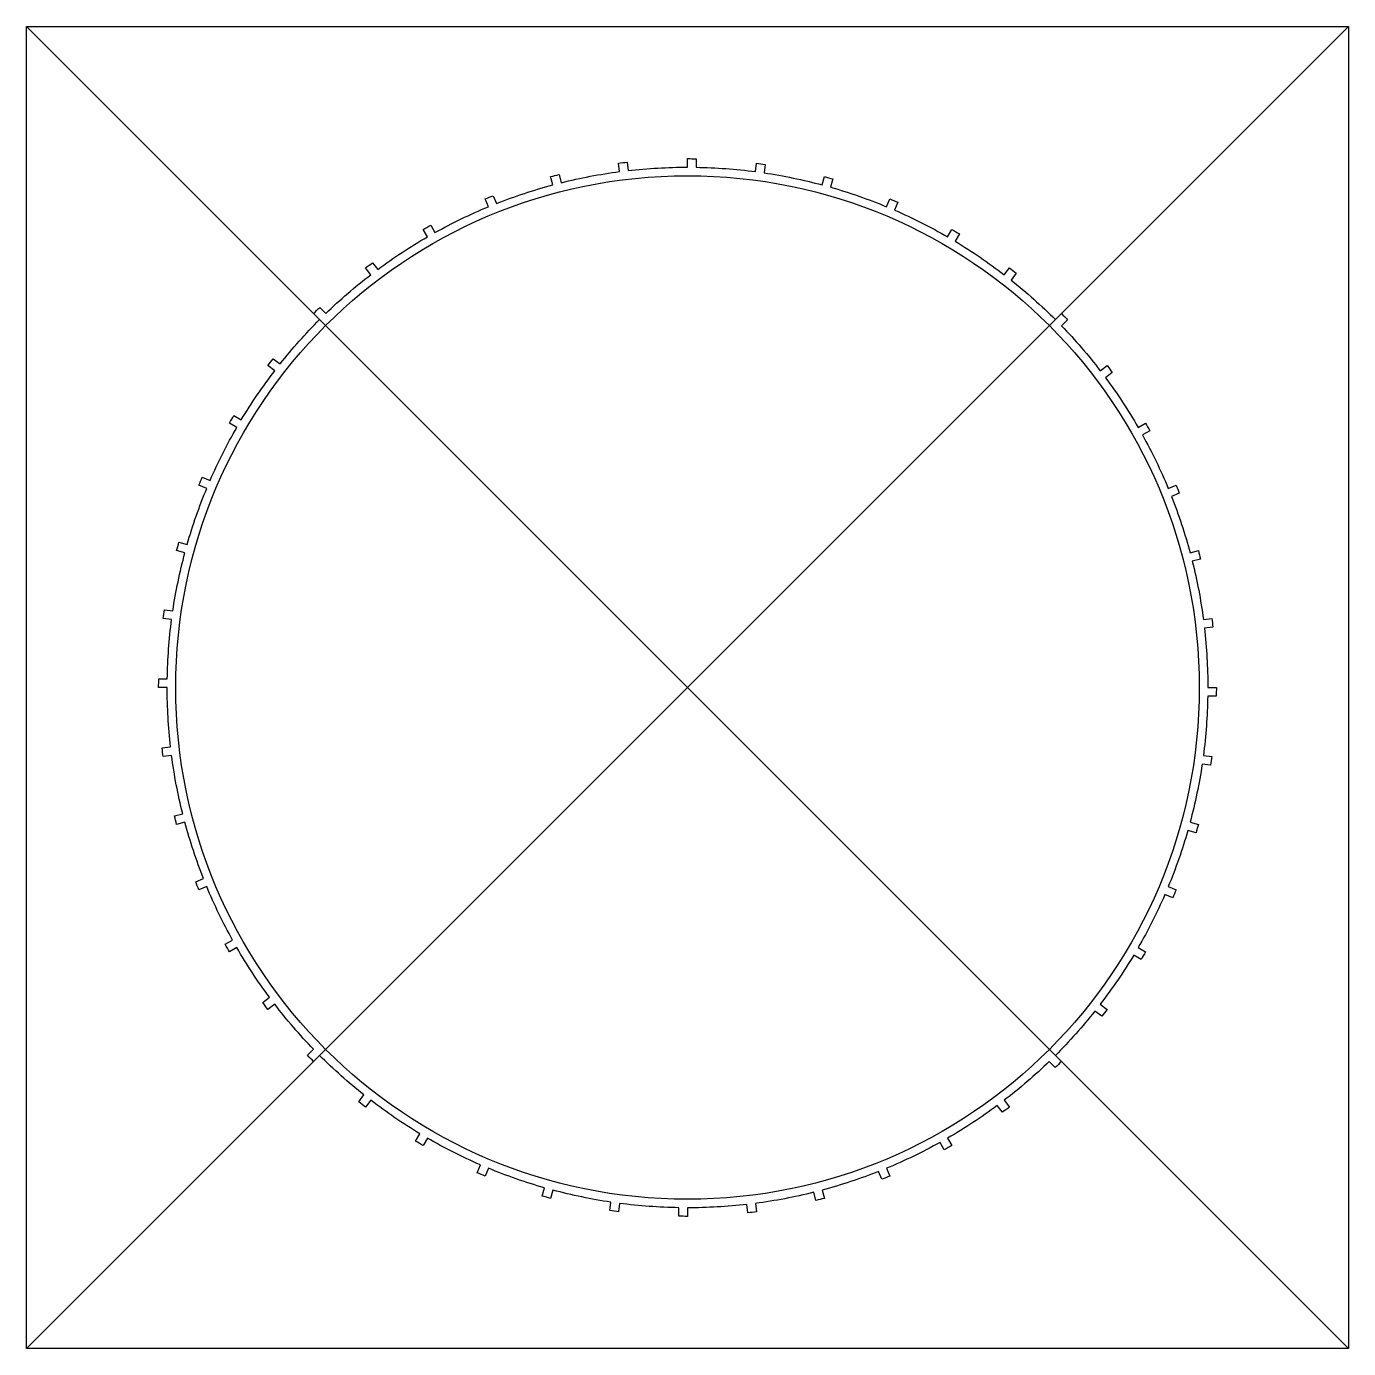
# Model space of a CAD drawing. Header units: millimetres. Extents: x -78 to 78, y -77 to 78.
import ezdxf

# ---------------------------------------------------------------- set-up
doc = ezdxf.new("R2010")
doc.units = ezdxf.units.MM
doc.layers.get('0').update_dxf_attribs({"linetype": 'CONTINUOUS'})

msp = doc.modelspace()

# ---------------------------------------------------------------- linework, layer by layer
for p, q in [((-77.5, -77.5), (-77.5, 77.5)), ((-77.5, 77.5), (77.5, 77.5)), ((77.5, -77.5), (-77.5, 77.5)), ((-77.5, -77.5), (77.5, 77.5)), ((77.5, 77.5), (77.5, -77.5)), ((77.5, -77.5), (-77.5, -77.5))]:
    msp.add_line(p, q)
msp.add_lwpolyline([(60.6, 6.95, -0.028552), (61, 0), (62, 0, -0.004113), (61.99, -1.02), (60.99, -1.02, -0.028552), (60.48, -7.96), (61.47, -8.09, -0.004113), (61.33, -9.1), (60.34, -8.97, -0.028552), (58.92, -15.79), (59.89, -16.05, -0.004113), (59.62, -17.03), (58.65, -16.77, -0.028552), (56.36, -23.34), (57.28, -23.73, -0.004113), (56.88, -24.67), (55.96, -24.28, -0.028552), (52.83, -30.5), (53.69, -31, -0.004113), (53.18, -31.88), (52.31, -31.38, -0.028552), (48.39, -37.13), (49.19, -37.74, -0.004113), (48.56, -38.55), (47.77, -37.94, -0.028552), (43.13, -43.13), (43.84, -43.84, -0.004113), (43.11, -44.56), (42.41, -43.85, -0.028552), (37.13, -48.39), (37.74, -49.19, -0.004113), (36.93, -49.8), (36.32, -49.01, -0.028552), (30.5, -52.83), (31, -53.69, -0.004113), (30.11, -54.2), (29.61, -53.33, -0.028552), (23.34, -56.36), (23.73, -57.28, -0.004113), (22.78, -57.66), (22.4, -56.74, -0.028552), (15.79, -58.92), (16.05, -59.89, -0.004113), (15.06, -60.14), (14.8, -59.18, -0.028552), (7.96, -60.48), (8.09, -61.47, -0.004113), (7.08, -61.59), (6.95, -60.6, -0.028552), (0, -61), (0, -62, -0.004113), (-1.02, -61.99), (-1.02, -60.99, -0.028552), (-7.96, -60.48), (-8.09, -61.47, -0.004113), (-9.1, -61.33), (-8.97, -60.34, -0.028552), (-15.79, -58.92), (-16.05, -59.89, -0.004113), (-17.03, -59.62), (-16.77, -58.65, -0.028552), (-23.34, -56.36), (-23.73, -57.28, -0.004113), (-24.67, -56.88), (-24.28, -55.96, -0.028552), (-30.5, -52.83), (-31, -53.69, -0.004113), (-31.88, -53.18), (-31.38, -52.31, -0.028552), (-37.13, -48.39), (-37.74, -49.19, -0.004113), (-38.55, -48.56), (-37.94, -47.77, -0.028552), (-43.13, -43.13), (-43.84, -43.84, -0.004113), (-44.56, -43.11), (-43.85, -42.41, -0.028552), (-48.39, -37.13), (-49.19, -37.74, -0.004113), (-49.8, -36.93), (-49.01, -36.32, -0.028552), (-52.83, -30.5), (-53.69, -31, -0.004113), (-54.2, -30.11), (-53.33, -29.61, -0.028552), (-56.36, -23.34), (-57.28, -23.73, -0.004113), (-57.66, -22.78), (-56.74, -22.4, -0.028552), (-58.92, -15.79), (-59.89, -16.05, -0.004113), (-60.14, -15.06), (-59.18, -14.8, -0.028552), (-60.48, -7.96), (-61.47, -8.09, -0.004113), (-61.59, -7.08), (-60.6, -6.95, -0.028552), (-61, 0), (-62, 0, -0.004113), (-61.99, 1.02), (-60.99, 1.02, -0.028552), (-60.48, 7.96), (-61.47, 8.09, -0.004113), (-61.33, 9.1), (-60.34, 8.97, -0.028552), (-58.92, 15.79), (-59.89, 16.05, -0.004113), (-59.62, 17.03), (-58.65, 16.77, -0.028552), (-56.36, 23.34), (-57.28, 23.73, -0.004113), (-56.88, 24.67), (-55.96, 24.28, -0.028552), (-52.83, 30.5), (-53.69, 31, -0.004113), (-53.18, 31.88), (-52.31, 31.38, -0.028552), (-48.39, 37.13), (-49.19, 37.74, -0.004113), (-48.56, 38.55), (-47.77, 37.94, -0.028552), (-43.13, 43.13), (-43.84, 43.84, -0.004113), (-43.11, 44.56), (-42.41, 43.85, -0.028552), (-37.13, 48.39), (-37.74, 49.19, -0.004113), (-36.93, 49.8), (-36.32, 49.01, -0.028552), (-30.5, 52.83), (-31, 53.69, -0.004113), (-30.11, 54.2), (-29.61, 53.33, -0.028552), (-23.34, 56.36), (-23.73, 57.28, -0.004113), (-22.78, 57.66), (-22.4, 56.74, -0.028552), (-15.79, 58.92), (-16.05, 59.89, -0.004113), (-15.06, 60.14), (-14.8, 59.18, -0.028552), (-7.96, 60.48), (-8.09, 61.47, -0.004113), (-7.08, 61.59), (-6.95, 60.6, -0.028552), (0, 61), (0, 62, -0.004113), (1.02, 61.99), (1.02, 60.99, -0.028552), (7.96, 60.48), (8.09, 61.47, -0.004113), (9.1, 61.33), (8.97, 60.34, -0.028552), (15.79, 58.92), (16.05, 59.89, -0.004113), (17.03, 59.62), (16.77, 58.65, -0.028552), (23.34, 56.36), (23.73, 57.28, -0.004113), (24.67, 56.88), (24.28, 55.96, -0.028552), (30.5, 52.83), (31, 53.69, -0.004113), (31.88, 53.18), (31.38, 52.31, -0.028552), (37.13, 48.39), (37.74, 49.19, -0.004113), (38.55, 48.56), (37.94, 47.77, -0.028552), (43.13, 43.13), (43.84, 43.84, -0.004113), (44.56, 43.11), (43.85, 42.41, -0.028552), (48.39, 37.13), (49.19, 37.74, -0.004113), (49.8, 36.93), (49.01, 36.32, -0.028552), (52.83, 30.5), (53.69, 31, -0.004113), (54.2, 30.11), (53.33, 29.61, -0.028552), (56.36, 23.34), (57.28, 23.73, -0.004113), (57.66, 22.78), (56.74, 22.4, -0.028552), (58.92, 15.79), (59.89, 16.05, -0.004113), (60.14, 15.06), (59.18, 14.8, -0.028552), (60.48, 7.96), (61.47, 8.09, -0.004113), (61.59, 7.08)], format="xyb", close=True)
msp.add_circle((0, 0), 60)

doc.saveas('drawing.dxf')
